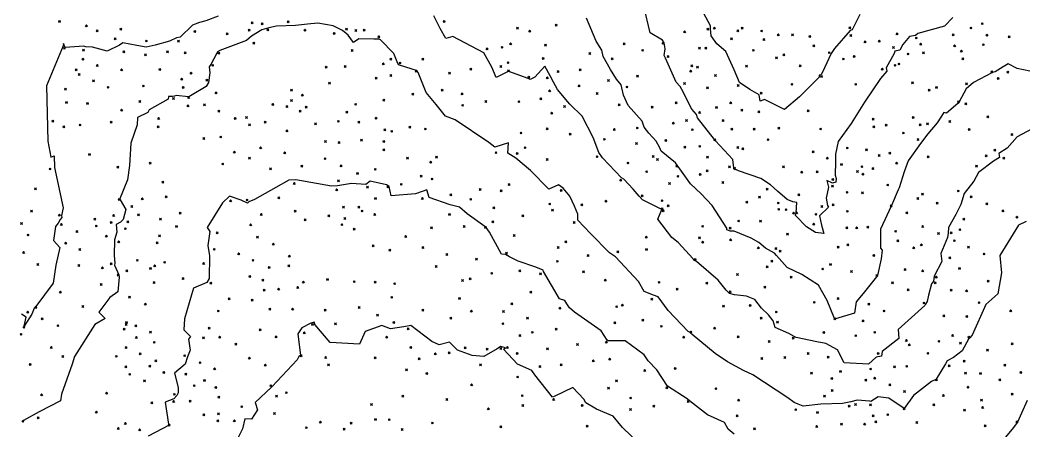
# Model space of a CAD drawing. Header units: inches. Extents: x 1411897 to 1412713, y 4930955 to 4931789.
# Drawn here: x 1412000 to 1412107.6, y 4931217.4 to 4931261.5 of the extents above; entities that cross this region are included whole.
import ezdxf

# ---------------------------------------------------------------- set-up
doc = ezdxf.new("R2010")
doc.units = ezdxf.units.IN
doc.header["$MEASUREMENT"] = 0
doc.header["$PDMODE"] = 35
doc.header["$PDSIZE"] = 0.1

msp = doc.modelspace()

# ---------------------------------------------------------------- linework, layer by layer
at = {"color": 2, "true_color": 0xf1eb1f}
for p, q in [((1412067.51, 4931260.15), (1412066.82, 4931263.01)), ((1412021.2, 4931261.94), (1412019.89, 4931261.44)), ((1412045, 4931260.61), (1412044.31, 4931261.96)), ((1412061.73, 4931259.26), (1412060.67, 4931261.72)), ((1412073.96, 4931260.9), (1412073.22, 4931262.28)), ((1412089.99, 4931262.1), (1412089.16, 4931260.46)), ((1412099.94, 4931261.79), (1412099.05, 4931260.87)), ((1412018.46, 4931260.97), (1412017.11, 4931259.67)), ((1412019.2, 4931261.24), (1412018.46, 4931260.97)), ((1412019.89, 4931261.44), (1412019.2, 4931261.24)), ((1412025.88, 4931260.46), (1412024.76, 4931259.78)), ((1412026.39, 4931260.61), (1412025.88, 4931260.46)), ((1412026.63, 4931260.68), (1412026.39, 4931260.61)), ((1412027.44, 4931260.84), (1412026.63, 4931260.68)), ((1412029.49, 4931260.94), (1412027.44, 4931260.84)), ((1412030.78, 4931261.07), (1412029.49, 4931260.94)), ((1412031.89, 4931261.17), (1412030.78, 4931261.07)), ((1412033.52, 4931260.89), (1412031.89, 4931261.17)), ((1412034.54, 4931260.4), (1412033.52, 4931260.89)), ((1412045.61, 4931259.54), (1412045, 4931260.61)), ((1412073.98, 4931260.58), (1412073.96, 4931260.9)), ((1412074.03, 4931259.81), (1412073.98, 4931260.58)), ((1412089.16, 4931260.46), (1412088.95, 4931260.4)), ((1412099.05, 4931260.87), (1412096.2, 4931260.07)), ((1412016.73, 4931259.59), (1412015.98, 4931259.26)), ((1412017.11, 4931259.67), (1412016.73, 4931259.59)), ((1412024.76, 4931259.78), (1412024.23, 4931259.32)), ((1412035.12, 4931259.9), (1412034.54, 4931260.4)), ((1412035.72, 4931259.1), (1412035.12, 4931259.9)), ((1412036.29, 4931259.48), (1412035.72, 4931259.1)), ((1412037.88, 4931259.45), (1412036.29, 4931259.48)), ((1412038.45, 4931259.47), (1412037.88, 4931259.45)), ((1412038.59, 4931259.4), (1412038.45, 4931259.47)), ((1412040.04, 4931257.92), (1412038.59, 4931259.4)), ((1412046.34, 4931259.74), (1412045.61, 4931259.54)), ((1412049.69, 4931258.01), (1412046.34, 4931259.74)), ((1412068.83, 4931259.36), (1412067.51, 4931260.15)), ((1412074.65, 4931258.95), (1412074.03, 4931259.81)), ((1412088.95, 4931260.4), (1412087.27, 4931258.46)), ((1412095.31, 4931259.75), (1412094.6, 4931258.88)), ((1412095.96, 4931259.87), (1412095.31, 4931259.75)), ((1412096.2, 4931260.07), (1412095.96, 4931259.87)), ((1412004.58, 4931258.73), (1412002.78, 4931254.46)), ((1412004.62, 4931258.99), (1412004.58, 4931258.73)), ((1412004.8, 4931258.56), (1412004.62, 4931258.99)), ((1412006.81, 4931258.7), (1412004.8, 4931258.56)), ((1412007.02, 4931258.64), (1412006.81, 4931258.7)), ((1412007.71, 4931258.61), (1412007.02, 4931258.64)), ((1412009.28, 4931258.18), (1412007.71, 4931258.61)), ((1412010.61, 4931258.83), (1412009.28, 4931258.18)), ((1412010.96, 4931259.06), (1412010.61, 4931258.83)), ((1412012.48, 4931258.79), (1412010.96, 4931259.06)), ((1412013.46, 4931258.6), (1412012.48, 4931258.79)), ((1412014.43, 4931258.8), (1412013.46, 4931258.6)), ((1412015.98, 4931259.26), (1412014.43, 4931258.8)), ((1412024.23, 4931259.32), (1412021.39, 4931258.25)), ((1412062.32, 4931258.28), (1412061.73, 4931259.26)), ((1412069.01, 4931259.08), (1412068.83, 4931259.36)), ((1412069.11, 4931258.41), (1412069.01, 4931259.08)), ((1412069.01, 4931257.71), (1412069.11, 4931258.41)), ((1412075.62, 4931258.12), (1412074.65, 4931258.95)), ((1412087.27, 4931258.46), (1412086.9, 4931257.93)), ((1412094.6, 4931258.88), (1412094.26, 4931258.27)), ((1412021.05, 4931257.97), (1412020.41, 4931256.74)), ((1412021.12, 4931258.1), (1412021.05, 4931257.97)), ((1412021.39, 4931258.25), (1412021.12, 4931258.1)), ((1412040.38, 4931257.04), (1412040.04, 4931257.92)), ((1412050.54, 4931256.45), (1412049.69, 4931258.01)), ((1412062.46, 4931257.59), (1412062.32, 4931258.28)), ((1412063.24, 4931256.21), (1412062.46, 4931257.59)), ((1412069.14, 4931257.43), (1412069.01, 4931257.71)), ((1412070.31, 4931254.85), (1412069.14, 4931257.43)), ((1412076.51, 4931256.17), (1412075.62, 4931258.12)), ((1412086.9, 4931257.93), (1412086.18, 4931256.4)), ((1412093.65, 4931257.94), (1412092.81, 4931256.38)), ((1412093.73, 4931258.17), (1412093.65, 4931257.94)), ((1412094.26, 4931258.27), (1412093.73, 4931258.17)), ((1412020.41, 4931256.74), (1412020.22, 4931256.51)), ((1412020.22, 4931256.51), (1412020.29, 4931255.86)), ((1412040.54, 4931256.7), (1412040.38, 4931257.04)), ((1412042, 4931256.25), (1412040.54, 4931256.7)), ((1412042.47, 4931256.11), (1412042, 4931256.25)), ((1412050.99, 4931255.35), (1412050.54, 4931256.45)), ((1412056.21, 4931256.55), (1412055.15, 4931255.37)), ((1412056.79, 4931255.51), (1412056.21, 4931256.55)), ((1412063.91, 4931255.16), (1412063.24, 4931256.21)), ((1412077.08, 4931254.82), (1412076.51, 4931256.17)), ((1412086.18, 4931256.4), (1412085.83, 4931255.62)), ((1412092.81, 4931256.38), (1412092.87, 4931256.04)), ((1412105.35, 4931256.51), (1412104.5, 4931255.96)), ((1412105.89, 4931256.8), (1412105.35, 4931256.51)), ((1412106.84, 4931256.3), (1412105.89, 4931256.8)), ((1412108.22, 4931256.02), (1412106.84, 4931256.3)), ((1412020.29, 4931255.86), (1412020.17, 4931254.8)), ((1412042.53, 4931256.02), (1412042.47, 4931256.11)), ((1412042.64, 4931255.87), (1412042.53, 4931256.02)), ((1412043.5, 4931253.75), (1412042.64, 4931255.87)), ((1412052.23, 4931255.95), (1412050.99, 4931255.35)), ((1412052.36, 4931256), (1412052.23, 4931255.95)), ((1412054.43, 4931255.25), (1412052.36, 4931256)), ((1412054.64, 4931255.13), (1412054.43, 4931255.25)), ((1412055.15, 4931255.37), (1412054.64, 4931255.13)), ((1412057.14, 4931254.86), (1412056.79, 4931255.51)), ((1412064.39, 4931254.55), (1412063.91, 4931255.16)), ((1412085.62, 4931255.4), (1412083.52, 4931253.29)), ((1412085.83, 4931255.62), (1412085.62, 4931255.59)), ((1412085.62, 4931255.59), (1412085.62, 4931255.4)), ((1412092.21, 4931255.25), (1412090.5, 4931252.7)), ((1412092.87, 4931256.04), (1412092.21, 4931255.25)), ((1412104.22, 4931255.89), (1412102.17, 4931254.81)), ((1412104.5, 4931255.96), (1412104.22, 4931255.89)), ((1412002.78, 4931254.46), (1412002.92, 4931248.53)), ((1412019.92, 4931254.39), (1412018.23, 4931253.39)), ((1412020.17, 4931254.8), (1412019.92, 4931254.39)), ((1412057.56, 4931254.05), (1412057.14, 4931254.86)), ((1412058.68, 4931252.75), (1412057.56, 4931254.05)), ((1412064.64, 4931253.46), (1412064.39, 4931254.55)), ((1412070.73, 4931254.38), (1412070.31, 4931254.85)), ((1412070.9, 4931254.06), (1412070.73, 4931254.38)), ((1412071.96, 4931251.95), (1412070.9, 4931254.06)), ((1412078.2, 4931254.07), (1412077.08, 4931254.82)), ((1412079.21, 4931253.5), (1412078.2, 4931254.07)), ((1412101.39, 4931254.13), (1412100.62, 4931252.74)), ((1412102.17, 4931254.81), (1412101.39, 4931254.13)), ((1412015.85, 4931253.04), (1412013.79, 4931251.87)), ((1412015.88, 4931253.31), (1412015.85, 4931253.04)), ((1412016.31, 4931253.31), (1412015.88, 4931253.31)), ((1412016.51, 4931253.33), (1412016.31, 4931253.31)), ((1412016.7, 4931253.43), (1412016.51, 4931253.33)), ((1412018, 4931253.26), (1412016.7, 4931253.43)), ((1412018.23, 4931253.39), (1412018, 4931253.26)), ((1412044.55, 4931252.46), (1412043.5, 4931253.75)), ((1412065.16, 4931252.36), (1412064.64, 4931253.46)), ((1412079.3, 4931252.8), (1412079.21, 4931253.5)), ((1412079.76, 4931252.98), (1412079.3, 4931252.8)), ((1412081.91, 4931251.93), (1412079.76, 4931252.98)), ((1412083.52, 4931253.29), (1412081.91, 4931251.93)), ((1412013.79, 4931251.87), (1412013.65, 4931251.6)), ((1412045.58, 4931251.21), (1412044.55, 4931252.46)), ((1412058.91, 4931252.47), (1412058.68, 4931252.75)), ((1412060.22, 4931251.21), (1412058.91, 4931252.47)), ((1412066.66, 4931250.67), (1412065.16, 4931252.36)), ((1412072.48, 4931251.39), (1412071.96, 4931251.95)), ((1412090.5, 4931252.7), (1412089.04, 4931250.43)), ((1412100.48, 4931252.56), (1412099.29, 4931251.53)), ((1412100.62, 4931252.74), (1412100.48, 4931252.56)), ((1412012.56, 4931251.06), (1412012.53, 4931250.28)), ((1412013.65, 4931251.6), (1412012.56, 4931251.06)), ((1412046.62, 4931250.81), (1412045.58, 4931251.21)), ((1412050.22, 4931248.36), (1412046.62, 4931250.81)), ((1412061.38, 4931248.91), (1412060.22, 4931251.21)), ((1412072.57, 4931251.01), (1412072.48, 4931251.39)), ((1412074.4, 4931248.7), (1412072.57, 4931251.01)), ((1412098.99, 4931251.61), (1412098.29, 4931250.49)), ((1412099.29, 4931251.53), (1412098.99, 4931251.61)), ((1412012.53, 4931250.28), (1412011.84, 4931248.31)), ((1412066.88, 4931250.03), (1412066.66, 4931250.67)), ((1412067.37, 4931249.39), (1412066.88, 4931250.03)), ((1412089.04, 4931250.43), (1412087.65, 4931248.49)), ((1412098.29, 4931250.49), (1412097.26, 4931249.31)), ((1412108.4, 4931249.8), (1412106.84, 4931248.99)), ((1412062, 4931247.31), (1412061.38, 4931248.91)), ((1412068.16, 4931248.5), (1412067.37, 4931249.39)), ((1412074.43, 4931248.67), (1412074.4, 4931248.7)), ((1412074.43, 4931248.64), (1412074.43, 4931248.67)), ((1412074.52, 4931248.54), (1412074.43, 4931248.64)), ((1412097.26, 4931249.31), (1412096.49, 4931248.25)), ((1412106.84, 4931248.99), (1412105.79, 4931247.76)), ((1412002.92, 4931248.53), (1412003.24, 4931246.79)), ((1412011.84, 4931248.31), (1412011.68, 4931245.89)), ((1412050.86, 4931247.89), (1412050.22, 4931248.36)), ((1412052.32, 4931248.33), (1412050.86, 4931247.89)), ((1412052.26, 4931247.24), (1412052.32, 4931248.33)), ((1412068.54, 4931247.79), (1412068.16, 4931248.5)), ((1412068.68, 4931247.43), (1412068.54, 4931247.79)), ((1412076.36, 4931246.56), (1412074.52, 4931248.54)), ((1412087.65, 4931248.49), (1412087.37, 4931247.14)), ((1412096.49, 4931248.25), (1412095.16, 4931246.41)), ((1412105.79, 4931247.76), (1412104.88, 4931247.18)), ((1412003.24, 4931246.79), (1412003.63, 4931246.93)), ((1412003.63, 4931246.93), (1412003.64, 4931245.7)), ((1412053.12, 4931246.69), (1412052.26, 4931247.24)), ((1412054.67, 4931245.38), (1412053.12, 4931246.69)), ((1412062.41, 4931246.74), (1412062, 4931247.31)), ((1412064.45, 4931244.57), (1412062.41, 4931246.74)), ((1412070.22, 4931246.18), (1412068.68, 4931247.43)), ((1412076.48, 4931245.65), (1412076.36, 4931246.56)), ((1412087.37, 4931247.14), (1412087.37, 4931246.32)), ((1412104.94, 4931246.76), (1412104.3, 4931246.37)), ((1412104.88, 4931247.18), (1412104.94, 4931246.76)), ((1412003.64, 4931245.7), (1412004.57, 4931241.37)), ((1412011.68, 4931245.89), (1412011.49, 4931244.38)), ((1412056.65, 4931243.37), (1412054.67, 4931245.38)), ((1412070.4, 4931245.96), (1412070.22, 4931246.18)), ((1412070.52, 4931245.8), (1412070.4, 4931245.96)), ((1412071.22, 4931244.81), (1412070.52, 4931245.8)), ((1412076.48, 4931245.55), (1412076.48, 4931245.65)), ((1412076.62, 4931245.43), (1412076.48, 4931245.55)), ((1412076.7, 4931245.46), (1412076.62, 4931245.43)), ((1412076.99, 4931245.35), (1412076.7, 4931245.46)), ((1412087.37, 4931246.32), (1412087.34, 4931244.86)), ((1412095.16, 4931246.41), (1412094.73, 4931245.21)), ((1412104.3, 4931246.37), (1412102.69, 4931245.15)), ((1412011.49, 4931244.38), (1412010.63, 4931242.27)), ((1412028.77, 4931244.34), (1412027.39, 4931243.55)), ((1412029.53, 4931244.37), (1412028.77, 4931244.34)), ((1412033.35, 4931243.68), (1412029.53, 4931244.37)), ((1412064.69, 4931244.44), (1412064.45, 4931244.57)), ((1412065.67, 4931243.37), (1412064.69, 4931244.44)), ((1412071.82, 4931243.93), (1412071.22, 4931244.81)), ((1412079.37, 4931244.52), (1412076.99, 4931245.35)), ((1412080.41, 4931243.84), (1412079.37, 4931244.52)), ((1412087.34, 4931244.86), (1412087.43, 4931244.53)), ((1412087.43, 4931244.53), (1412087.4, 4931244.13)), ((1412094.73, 4931245.21), (1412094.19, 4931243.5)), ((1412102.69, 4931245.15), (1412102.21, 4931244.23)), ((1412027.39, 4931243.55), (1412025.09, 4931242.26)), ((1412033.99, 4931243.73), (1412033.35, 4931243.68)), ((1412035.48, 4931243.96), (1412033.99, 4931243.73)), ((1412037.01, 4931243.86), (1412035.48, 4931243.96)), ((1412037.49, 4931244.23), (1412037.01, 4931243.86)), ((1412039.23, 4931243.85), (1412037.49, 4931244.23)), ((1412039.53, 4931243.64), (1412039.23, 4931243.85)), ((1412039.74, 4931242.66), (1412039.53, 4931243.64)), ((1412043.56, 4931243.31), (1412043.05, 4931243.12)), ((1412043.81, 4931242.46), (1412043.56, 4931243.31)), ((1412057.69, 4931243.84), (1412056.65, 4931243.37)), ((1412058.19, 4931243.47), (1412057.69, 4931243.84)), ((1412058.89, 4931242.6), (1412058.19, 4931243.47)), ((1412066.34, 4931242.62), (1412065.67, 4931243.37)), ((1412072.96, 4931242.85), (1412071.82, 4931243.93)), ((1412081.17, 4931243.17), (1412080.41, 4931243.84)), ((1412086.61, 4931243.6), (1412086.36, 4931242.39)), ((1412087.06, 4931244.01), (1412086.44, 4931244.28)), ((1412086.44, 4931244.28), (1412086.61, 4931243.6)), ((1412087.4, 4931244.13), (1412087.06, 4931244.01)), ((1412094.1, 4931243.3), (1412093.38, 4931241.6)), ((1412094.19, 4931243.5), (1412094.1, 4931243.3)), ((1412102.21, 4931244.23), (1412101.17, 4931242.89)), ((1412010.63, 4931242.27), (1412010.69, 4931242.21)), ((1412010.69, 4931242.21), (1412011.3, 4931241.18)), ((1412022.42, 4931242.63), (1412021.66, 4931241.91)), ((1412023.66, 4931242.18), (1412022.42, 4931242.63)), ((1412024.34, 4931241.88), (1412023.66, 4931242.18)), ((1412025.09, 4931242.26), (1412024.49, 4931242.01)), ((1412042.36, 4931242.86), (1412039.74, 4931242.66)), ((1412043.05, 4931243.12), (1412042.36, 4931242.86)), ((1412046.06, 4931241.69), (1412043.81, 4931242.46)), ((1412059.39, 4931241.55), (1412058.89, 4931242.6)), ((1412066.69, 4931242.21), (1412066.34, 4931242.62)), ((1412068.76, 4931241.18), (1412066.69, 4931242.21)), ((1412074.16, 4931241.62), (1412072.96, 4931242.85)), ((1412082.18, 4931242.27), (1412081.17, 4931243.17)), ((1412082.79, 4931242.01), (1412082.18, 4931242.27)), ((1412086.36, 4931242.39), (1412086.51, 4931241.6)), ((1412101.17, 4931242.89), (1412100.82, 4931241.73)), ((1412004.57, 4931241.37), (1412004.39, 4931240.54)), ((1412011.3, 4931241.18), (1412011, 4931240.1)), ((1412021.66, 4931241.91), (1412020, 4931239.27)), ((1412024.49, 4931242.01), (1412024.34, 4931241.88)), ((1412047.06, 4931241.42), (1412046.06, 4931241.69)), ((1412047.89, 4931240.71), (1412047.06, 4931241.42)), ((1412059.74, 4931240.67), (1412059.39, 4931241.55)), ((1412068.32, 4931240.14), (1412068.76, 4931241.18)), ((1412075.73, 4931239.2), (1412074.16, 4931241.62)), ((1412083.22, 4931241.95), (1412082.79, 4931242.01)), ((1412083.17, 4931240.82), (1412083.22, 4931241.95)), ((1412086.64, 4931241.42), (1412085.65, 4931240.51)), ((1412086.51, 4931241.6), (1412086.64, 4931241.42)), ((1412093.36, 4931241.56), (1412092.2, 4931239.09)), ((1412093.37, 4931241.58), (1412093.36, 4931241.56)), ((1412093.38, 4931241.6), (1412093.37, 4931241.58)), ((1412100.82, 4931241.73), (1412100.29, 4931240.65)), ((1412004.27, 4931240.1), (1412004.04, 4931239.73)), ((1412004.42, 4931240.34), (1412004.27, 4931240.1)), ((1412004.39, 4931240.54), (1412004.42, 4931240.34)), ((1412011, 4931240.1), (1412010.72, 4931239.84)), ((1412049.8, 4931239.38), (1412047.89, 4931240.71)), ((1412059.76, 4931240.06), (1412059.74, 4931240.67)), ((1412061.11, 4931238.62), (1412059.76, 4931240.06)), ((1412069.83, 4931238.19), (1412068.32, 4931240.14)), ((1412083.09, 4931240.55), (1412083.17, 4931240.82)), ((1412084.25, 4931239.31), (1412083.09, 4931240.55)), ((1412085.65, 4931240.51), (1412085.86, 4931239.52)), ((1412100.29, 4931240.65), (1412099.5, 4931239.25)), ((1412003.76, 4931239.37), (1412003.56, 4931237.86)), ((1412004.04, 4931239.73), (1412003.76, 4931239.37)), ((1412010.72, 4931239.84), (1412010.26, 4931239.57)), ((1412010.26, 4931239.57), (1412010.34, 4931238.77)), ((1412020, 4931239.27), (1412020.3, 4931238.81)), ((1412049.88, 4931239.34), (1412049.8, 4931239.38)), ((1412049.88, 4931239.3), (1412049.88, 4931239.34)), ((1412049.93, 4931239.26), (1412049.88, 4931239.3)), ((1412050.28, 4931238.75), (1412049.93, 4931239.26)), ((1412075.73, 4931239), (1412075.73, 4931239.2)), ((1412076.09, 4931238.85), (1412075.73, 4931239)), ((1412085.22, 4931238.73), (1412084.25, 4931239.31)), ((1412085.86, 4931239.52), (1412086.12, 4931238.6)), ((1412092.2, 4931239.09), (1412092.19, 4931237.05)), ((1412099.5, 4931239.25), (1412099.46, 4931238.66)), ((1412107.01, 4931239.51), (1412104.99, 4931236.26)), ((1412107.82, 4931239.91), (1412107.01, 4931239.51)), ((1412003.56, 4931237.86), (1412004.23, 4931237.1)), ((1412010.1, 4931237.92), (1412010.03, 4931236.25)), ((1412010.34, 4931238.77), (1412010.1, 4931237.92)), ((1412020.3, 4931238.81), (1412020.09, 4931237.34)), ((1412051.56, 4931236.4), (1412050.28, 4931238.75)), ((1412063.13, 4931236.54), (1412061.11, 4931238.62)), ((1412070.51, 4931237.66), (1412069.83, 4931238.19)), ((1412076.53, 4931238.86), (1412076.09, 4931238.85)), ((1412078.35, 4931238.1), (1412076.53, 4931238.86)), ((1412079.15, 4931237.64), (1412078.35, 4931238.1)), ((1412086.12, 4931238.6), (1412085.22, 4931238.73)), ((1412099.4, 4931238.17), (1412099.02, 4931237.32)), ((1412099.46, 4931238.66), (1412099.4, 4931238.17)), ((1412004.23, 4931237.1), (1412003.81, 4931235.23)), ((1412020.09, 4931237.34), (1412020.25, 4931236.21)), ((1412072.1, 4931235.89), (1412070.51, 4931237.66)), ((1412079.86, 4931237.05), (1412079.15, 4931237.64)), ((1412080.82, 4931236.49), (1412079.86, 4931237.05)), ((1412092.19, 4931237.05), (1412092.39, 4931236.83)), ((1412092.39, 4931236.83), (1412092.28, 4931235.91)), ((1412099.02, 4931237.32), (1412098.68, 4931236.45)), ((1412010.03, 4931236.25), (1412010.11, 4931235.43)), ((1412020.25, 4931236.21), (1412020.23, 4931233.79)), ((1412051.99, 4931236.35), (1412051.56, 4931236.4)), ((1412052.42, 4931236.1), (1412051.99, 4931236.35)), ((1412053.37, 4931235.66), (1412052.42, 4931236.1)), ((1412063.8, 4931236.11), (1412063.13, 4931236.54)), ((1412066.25, 4931233.47), (1412063.8, 4931236.11)), ((1412072.19, 4931235.75), (1412072.1, 4931235.89)), ((1412072.27, 4931235.72), (1412072.19, 4931235.75)), ((1412072.46, 4931235.59), (1412072.27, 4931235.72)), ((1412081.05, 4931236.24), (1412080.82, 4931236.49)), ((1412082.2, 4931234.95), (1412081.05, 4931236.24)), ((1412092.28, 4931235.91), (1412091.87, 4931234.12)), ((1412098.68, 4931236.45), (1412098.76, 4931235.59)), ((1412104.99, 4931236.26), (1412105.16, 4931234.38)), ((1412003.81, 4931235.23), (1412003.5, 4931233.28)), ((1412010.11, 4931235.43), (1412010.1, 4931235.21)), ((1412010.1, 4931235.21), (1412010.55, 4931234.19)), ((1412055.25, 4931235.01), (1412053.37, 4931235.66)), ((1412056.02, 4931234.68), (1412055.25, 4931235.01)), ((1412056.07, 4931234.52), (1412056.02, 4931234.68)), ((1412074.78, 4931233.62), (1412072.46, 4931235.59)), ((1412083.78, 4931234.23), (1412082.2, 4931234.95)), ((1412098.76, 4931235.59), (1412097.94, 4931234.04)), ((1412010.6, 4931233.92), (1412010.44, 4931232.35)), ((1412010.55, 4931234.19), (1412010.6, 4931233.92)), ((1412020.23, 4931233.79), (1412019.98, 4931233.37)), ((1412057.78, 4931231.61), (1412056.07, 4931234.52)), ((1412075.65, 4931232.52), (1412074.78, 4931233.62)), ((1412085.56, 4931233.06), (1412083.78, 4931234.23)), ((1412091.77, 4931233.96), (1412090.34, 4931232.19)), ((1412091.86, 4931234.09), (1412091.77, 4931233.96)), ((1412091.87, 4931234.12), (1412091.86, 4931234.09)), ((1412097.94, 4931234.04), (1412097.87, 4931233.49)), ((1412105.16, 4931234.38), (1412104.78, 4931232.13)), ((1412003.5, 4931233.28), (1412001.64, 4931230.77)), ((1412018.56, 4931232.75), (1412018.35, 4931232.03)), ((1412019.98, 4931233.37), (1412018.56, 4931232.75)), ((1412066.88, 4931232.39), (1412066.25, 4931233.47)), ((1412076.01, 4931232.18), (1412075.65, 4931232.52)), ((1412086.47, 4931231.44), (1412085.56, 4931233.06)), ((1412097.68, 4931233.21), (1412097.33, 4931232)), ((1412097.87, 4931233.49), (1412097.68, 4931233.21)), ((1412009.59, 4931231.73), (1412008.39, 4931230.17)), ((1412010.44, 4931232.35), (1412009.59, 4931231.73)), ((1412018.35, 4931232.03), (1412017.6, 4931229.45)), ((1412058.37, 4931231.42), (1412057.78, 4931231.61)), ((1412058.56, 4931231.05), (1412058.37, 4931231.42)), ((1412067.87, 4931231.99), (1412066.88, 4931232.39)), ((1412068.36, 4931231.83), (1412067.87, 4931231.99)), ((1412069.44, 4931230.36), (1412068.36, 4931231.83)), ((1412076.56, 4931232.04), (1412076.01, 4931232.18)), ((1412077.82, 4931231.9), (1412076.56, 4931232.04)), ((1412078.71, 4931231.52), (1412077.82, 4931231.9)), ((1412079.43, 4931230.6), (1412078.71, 4931231.52)), ((1412087.27, 4931229.5), (1412086.47, 4931231.44)), ((1412090.34, 4931232.19), (1412089.58, 4931231.29)), ((1412097.33, 4931232), (1412097.21, 4931231.32)), ((1412104.78, 4931232.13), (1412103.48, 4931231)), ((1412001.48, 4931230.59), (1412001.23, 4931229.96)), ((1412001.64, 4931230.77), (1412001.48, 4931230.59)), ((1412058.85, 4931230.63), (1412058.56, 4931231.05)), ((1412059.41, 4931230.19), (1412058.85, 4931230.63)), ((1412071.59, 4931228.1), (1412069.44, 4931230.36)), ((1412080.21, 4931229.87), (1412079.43, 4931230.6)), ((1412089.58, 4931231.29), (1412089.42, 4931230.05)), ((1412096.58, 4931230.56), (1412094.09, 4931228.3)), ((1412096.96, 4931230.89), (1412096.58, 4931230.56)), ((1412097.03, 4931231.04), (1412096.96, 4931230.89)), ((1412097.21, 4931231.32), (1412097.03, 4931231.04)), ((1412103.48, 4931231), (1412102.02, 4931227.7)), ((1412000.61, 4931229.63), (1412000.13, 4931229.94)), ((1412001.23, 4931229.96), (1412000.41, 4931228.68)), ((1412000.41, 4931228.68), (1412000.61, 4931229.63)), ((1412009.07, 4931229.48), (1412007.99, 4931228.84)), ((1412008.39, 4931230.17), (1412009.07, 4931229.48)), ((1412017.6, 4931229.45), (1412017.52, 4931228.27)), ((1412062.24, 4931228.18), (1412059.41, 4931230.19)), ((1412080.68, 4931229.23), (1412080.21, 4931229.87)), ((1412087.29, 4931229.47), (1412087.27, 4931229.5)), ((1412087.33, 4931229.45), (1412087.29, 4931229.47)), ((1412087.38, 4931229.47), (1412087.33, 4931229.45)), ((1412089.42, 4931230.05), (1412087.38, 4931229.47)), ((1412007.99, 4931228.84), (1412005.8, 4931225.42)), ((1412017.52, 4931228.27), (1412018.24, 4931227.56)), ((1412030.17, 4931228.48), (1412029.73, 4931227.85)), ((1412031.13, 4931229), (1412030.17, 4931228.48)), ((1412031.52, 4931229.1), (1412031.13, 4931229)), ((1412031.55, 4931228.86), (1412031.52, 4931229.1)), ((1412033.2, 4931226.93), (1412031.55, 4931228.86)), ((1412038.73, 4931228.75), (1412036.94, 4931228.1)), ((1412039.68, 4931228.37), (1412038.73, 4931228.75)), ((1412041.1, 4931228.6), (1412039.68, 4931228.37)), ((1412041.84, 4931228.73), (1412041.1, 4931228.6)), ((1412044.09, 4931227.02), (1412041.84, 4931228.73)), ((1412062.91, 4931227.18), (1412062.24, 4931228.18)), ((1412080.91, 4931228.54), (1412080.68, 4931229.23)), ((1412082.36, 4931227.87), (1412080.91, 4931228.54)), ((1412094.09, 4931228.3), (1412094.17, 4931227.34)), ((1412018.24, 4931227.56), (1412018.02, 4931227.27)), ((1412018.02, 4931227.27), (1412018.2, 4931226.08)), ((1412029.73, 4931227.85), (1412030.03, 4931225.53)), ((1412036.94, 4931228.1), (1412036.34, 4931226.73)), ((1412063.01, 4931227.08), (1412062.91, 4931227.18)), ((1412064.83, 4931227.09), (1412063.01, 4931227.08)), ((1412066.86, 4931225.58), (1412064.83, 4931227.09)), ((1412071.81, 4931227.99), (1412071.59, 4931228.1)), ((1412071.82, 4931227.91), (1412071.81, 4931227.99)), ((1412072, 4931227.77), (1412071.82, 4931227.91)), ((1412074.48, 4931225.75), (1412072, 4931227.77)), ((1412082.94, 4931227.56), (1412082.36, 4931227.87)), ((1412083.16, 4931227.44), (1412082.94, 4931227.56)), ((1412085.38, 4931226.99), (1412083.16, 4931227.44)), ((1412094.17, 4931227.34), (1412092.39, 4931225.95)), ((1412101.63, 4931227.27), (1412100.94, 4931226.04)), ((1412101.77, 4931227.41), (1412101.63, 4931227.27)), ((1412102.02, 4931227.7), (1412101.77, 4931227.41)), ((1412018.2, 4931226.08), (1412017.91, 4931225.37)), ((1412036.34, 4931226.73), (1412033.2, 4931226.93)), ((1412044.89, 4931226.67), (1412044.09, 4931227.02)), ((1412046.01, 4931226.96), (1412044.89, 4931226.67)), ((1412046.85, 4931226.1), (1412046.01, 4931226.96)), ((1412048.44, 4931225.51), (1412046.85, 4931226.1)), ((1412051.12, 4931226.25), (1412049.69, 4931225.4)), ((1412051.51, 4931226.48), (1412051.12, 4931226.25)), ((1412051.99, 4931226.35), (1412051.51, 4931226.48)), ((1412051.78, 4931226.19), (1412051.99, 4931226.35)), ((1412053.28, 4931224.6), (1412051.78, 4931226.19)), ((1412086.33, 4931226.81), (1412085.38, 4931226.99)), ((1412087.6, 4931226.13), (1412086.33, 4931226.81)), ((1412088.29, 4931224.73), (1412087.6, 4931226.13)), ((1412100.94, 4931226.04), (1412100.01, 4931225.32)), ((1412005.8, 4931225.42), (1412005.53, 4931224.59)), ((1412017.91, 4931225.37), (1412017.66, 4931224.59)), ((1412029.66, 4931225.05), (1412027, 4931222.2)), ((1412029.84, 4931225.41), (1412029.66, 4931225.05)), ((1412030.03, 4931225.53), (1412029.84, 4931225.41)), ((1412049.69, 4931225.4), (1412048.44, 4931225.51)), ((1412067.31, 4931224.94), (1412066.86, 4931225.58)), ((1412068.23, 4931224), (1412067.31, 4931224.94)), ((1412075.79, 4931224.86), (1412074.48, 4931225.75)), ((1412091.75, 4931225.36), (1412090.9, 4931224.61)), ((1412092.32, 4931225.44), (1412091.75, 4931225.36)), ((1412092.39, 4931225.95), (1412092.32, 4931225.44)), ((1412099.34, 4931224.95), (1412099.17, 4931224.64)), ((1412100.01, 4931225.32), (1412099.34, 4931224.95)), ((1412005.53, 4931224.59), (1412004.41, 4931221.37)), ((1412017.66, 4931224.59), (1412016.51, 4931223.63)), ((1412054.81, 4931223.93), (1412053.28, 4931224.6)), ((1412055.15, 4931223.45), (1412054.81, 4931223.93)), ((1412069.37, 4931222.23), (1412068.23, 4931224)), ((1412077.51, 4931223.91), (1412075.79, 4931224.86)), ((1412078.51, 4931223.46), (1412077.51, 4931223.91)), ((1412090.9, 4931224.61), (1412088.29, 4931224.73)), ((1412099.17, 4931224.64), (1412098.17, 4931222.97)), ((1412016.51, 4931223.63), (1412016.91, 4931222.09)), ((1412057.05, 4931221.07), (1412055.15, 4931223.45)), ((1412082.28, 4931220.97), (1412078.51, 4931223.46)), ((1412098.13, 4931222.94), (1412097.66, 4931222.72)), ((1412098.17, 4931222.97), (1412098.13, 4931222.94)), ((1412016.91, 4931222.09), (1412016.89, 4931221.53)), ((1412026.91, 4931222.14), (1412025.16, 4931220.47)), ((1412027, 4931222.2), (1412026.91, 4931222.14)), ((1412059.23, 4931222.1), (1412057.23, 4931221.13)), ((1412060.38, 4931220.83), (1412059.23, 4931222.1)), ((1412071.48, 4931220.86), (1412069.37, 4931222.23)), ((1412097.66, 4931222.72), (1412095.73, 4931221.23)), ((1412004.3, 4931220.67), (1412001.99, 4931219.48)), ((1412004.41, 4931221.37), (1412004.3, 4931220.67)), ((1412016.45, 4931220.89), (1412015.5, 4931220.53)), ((1412016.78, 4931221.24), (1412016.45, 4931220.89)), ((1412016.89, 4931221.53), (1412016.78, 4931221.24)), ((1412057.23, 4931221.13), (1412057.05, 4931221.07)), ((1412060.61, 4931220.43), (1412060.38, 4931220.83)), ((1412071.74, 4931220.66), (1412071.48, 4931220.86)), ((1412073.65, 4931219.16), (1412071.74, 4931220.66)), ((1412082.95, 4931220.49), (1412082.28, 4931220.97)), ((1412089.71, 4931220.74), (1412089.02, 4931220.56)), ((1412091.06, 4931220.62), (1412089.71, 4931220.74)), ((1412091.18, 4931220.58), (1412091.06, 4931220.62)), ((1412091.95, 4931221.09), (1412091.18, 4931220.58)), ((1412093.09, 4931220.94), (1412091.95, 4931221.09)), ((1412094.74, 4931219.82), (1412093.09, 4931220.94)), ((1412095.73, 4931221.23), (1412094.74, 4931219.82)), ((1412107.93, 4931220.68), (1412107.33, 4931219.34)), ((1412015.5, 4931220.53), (1412015.86, 4931218.15)), ((1412025.42, 4931219.68), (1412024.77, 4931218.71)), ((1412025.16, 4931220.47), (1412025.42, 4931219.68)), ((1412061.77, 4931219.76), (1412060.61, 4931220.43)), ((1412063.53, 4931219.02), (1412061.77, 4931219.76)), ((1412083.36, 4931220.29), (1412082.95, 4931220.49)), ((1412083.9, 4931220.09), (1412083.36, 4931220.29)), ((1412085.82, 4931220.31), (1412083.9, 4931220.09)), ((1412088.12, 4931220.39), (1412085.82, 4931220.31)), ((1412088.47, 4931220.43), (1412088.12, 4931220.39)), ((1412089.02, 4931220.56), (1412088.47, 4931220.43)), ((1412000.28, 4931218.54), (1412000.27, 4931218.53)), ((1412000.33, 4931218.54), (1412000.28, 4931218.54)), ((1412001.99, 4931219.48), (1412000.33, 4931218.54)), ((1412024.06, 4931218.74), (1412023.81, 4931217.66)), ((1412024.77, 4931218.71), (1412024.06, 4931218.74)), ((1412064.55, 4931217.79), (1412063.53, 4931219.02)), ((1412075.46, 4931218.32), (1412073.65, 4931219.16)), ((1412107.33, 4931219.34), (1412106.9, 4931218.38)), ((1412015.93, 4931218.04), (1412013.68, 4931216.86)), ((1412015.86, 4931218.15), (1412015.93, 4931218.04)), ((1412023.81, 4931217.66), (1412022.72, 4931215.51)), ((1412066.37, 4931216.05), (1412064.55, 4931217.79)), ((1412075.87, 4931217.62), (1412075.46, 4931218.32)), ((1412076.51, 4931217.1), (1412075.87, 4931217.62)), ((1412106.46, 4931217.81), (1412105.26, 4931216.35)), ((1412106.84, 4931218.33), (1412106.46, 4931217.81)), ((1412106.9, 4931218.38), (1412106.84, 4931218.33))]:
    msp.add_line(p, q, dxfattribs=at)
for p in [(1412004.18, 4931261.38), (1412007.07, 4931260.89), (1412008.22, 4931260.35), (1412010.76, 4931260.55), (1412024.52, 4931260.44), (1412024.85, 4931261.22), (1412025.91, 4931261.13), (1412026.52, 4931260.47), (1412028.7, 4931261.34), (1412030.5, 4931260.42), (1412034.95, 4931260.54), (1412035.95, 4931260.4), (1412036.85, 4931260.43), (1412045.43, 4931261.37), (1412053.29, 4931260.65), (1412057.42, 4931260.96), (1412073.69, 4931260.55), (1412074.39, 4931260.63), (1412076.9, 4931260.35), (1412077.36, 4931260.66), (1412079.46, 4931260.34), (1412088.91, 4931260.69), (1412101.9, 4931260.66), (1412103.11, 4931261.12), (1412010.16, 4931259.49), (1412013.5, 4931259.27), (1412018.69, 4931260.3), (1412022.15, 4931260.03), (1412033.63, 4931260.09), (1412038.41, 4931259.73), (1412054.59, 4931260.31), (1412071.2, 4931260.24), (1412076.22, 4931259.52), (1412079.71, 4931259.43), (1412081.24, 4931259.92), (1412082.76, 4931259.93), (1412084.63, 4931259.76), (1412089.02, 4931259.85), (1412093.97, 4931260.04), (1412096.04, 4931259.59), (1412099.98, 4931259.93), (1412103.61, 4931259.88), (1412105.99, 4931259.72), (1412004.71, 4931258.47), (1412006.76, 4931258.27), (1412016.95, 4931259.25), (1412025.02, 4931259.05), (1412035.57, 4931258.25), (1412050.02, 4931258.42), (1412051.63, 4931258.58), (1412052.55, 4931258.96), (1412056.29, 4931258.84), (1412064.73, 4931258.96), (1412066.7, 4931258.26), (1412068.88, 4931259.01), (1412072.8, 4931258.49), (1412073.47, 4931258.52), (1412078.57, 4931258.26), (1412085.05, 4931258.76), (1412090.54, 4931259.17), (1412092.07, 4931259.25), (1412093.6, 4931258.56), (1412096.51, 4931258.93), (1412100.15, 4931258.75), (1412103.23, 4931258.87), (1412006.7, 4931257.31), (1412011.08, 4931258.12), (1412013.41, 4931257.77), (1412015.77, 4931258.12), (1412017.65, 4931257.99), (1412021.27, 4931257.97), (1412039.71, 4931257.32), (1412043.13, 4931257.33), (1412056.03, 4931257.4), (1412061.05, 4931257.92), (1412063.43, 4931257.36), (1412069.42, 4931257.61), (1412081.05, 4931257.45), (1412081.83, 4931257.79), (1412086.71, 4931258.01), (1412088.22, 4931257.33), (1412089.37, 4931257.62), (1412095.15, 4931257.87), (1412096.82, 4931257.99), (1412100.87, 4931258.18), (1412101.02, 4931257.34), (1412005.97, 4931256.18), (1412008.24, 4931256.64), (1412010.85, 4931256.16), (1412014.95, 4931256.22), (1412020.61, 4931256.65), (1412032.78, 4931256.47), (1412034.81, 4931256.52), (1412038.9, 4931256.82), (1412040.69, 4931256.9), (1412048.28, 4931256.25), (1412051.49, 4931256.53), (1412052.27, 4931256.94), (1412052.33, 4931256.08), (1412060, 4931256.16), (1412071.98, 4931256.6), (1412072.58, 4931256.47), (1412077.83, 4931256.57), (1412083.58, 4931256.59), (1412092.39, 4931256.25), (1412093.76, 4931256.66), (1412094.18, 4931256.8), (1412006.29, 4931255.68), (1412007.83, 4931254.99), (1412017.29, 4931255.16), (1412018.29, 4931255.82), (1412019.98, 4931255.07), (1412038.14, 4931255.27), (1412039.7, 4931255.56), (1412042.43, 4931256.03), (1412045.99, 4931255.81), (1412054.49, 4931255.4), (1412056.48, 4931255.32), (1412057.63, 4931256), (1412063.05, 4931255.03), (1412066.14, 4931255.51), (1412071.85, 4931256.03), (1412074.52, 4931255.57), (1412085.87, 4931255.47), (1412104.14, 4931255.97), (1412104.81, 4931255.26), (1412105.86, 4931255.93), (1412004.84, 4931254.09), (1412009.39, 4931254.3), (1412013.18, 4931254.44), (1412017.44, 4931254.3), (1412029.06, 4931253.99), (1412033.13, 4931254.74), (1412045.21, 4931253.98), (1412056.73, 4931253.91), (1412059.88, 4931254.45), (1412065.02, 4931254.33), (1412071.18, 4931254.71), (1412073.65, 4931254.25), (1412076.94, 4931254.49), (1412082.71, 4931254.62), (1412089.54, 4931254.62), (1412095.62, 4931254.8), (1412097.42, 4931253.99), (1412098.2, 4931254.3), (1412101.41, 4931254.68), (1412016.41, 4931253.09), (1412018.03, 4931253.2), (1412020.97, 4931253.7), (1412029.06, 4931252.88), (1412030.22, 4931253.46), (1412038.96, 4931252.91), (1412042.07, 4931253.55), (1412047.34, 4931253.59), (1412055.78, 4931253.08), (1412061.83, 4931253.63), (1412079.41, 4931253.67), (1412004.93, 4931252.68), (1412007.19, 4931252.58), (1412010.85, 4931251.84), (1412012.8, 4931252.77), (1412017.96, 4931252.3), (1412019.74, 4931252.42), (1412027.05, 4931252.47), (1412028.57, 4931252.23), (1412029.99, 4931251.74), (1412030.62, 4931252.19), (1412035.93, 4931252.47), (1412047.4, 4931252.36), (1412049.88, 4931252.77), (1412053.44, 4931252.76), (1412058.32, 4931252.24), (1412064.19, 4931252.43), (1412067.73, 4931252.19), (1412070.29, 4931252.65), (1412074.61, 4931252.15), (1412076.14, 4931252.63), (1412077.33, 4931251.84), (1412084.44, 4931251.79), (1412100.57, 4931252.76), (1412101.35, 4931252.52), (1412003.47, 4931250.67), (1412014.81, 4931250.94), (1412021.26, 4931251.73), (1412023.01, 4931250.97), (1412024.23, 4931251.06), (1412034.99, 4931251.62), (1412038.12, 4931250.99), (1412056.95, 4931251.53), (1412071.4, 4931250.74), (1412072.81, 4931251.59), (1412075.32, 4931250.74), (1412079.15, 4931251.66), (1412091.42, 4931250.88), (1412095.7, 4931251.07), (1412103.7, 4931251.14), (1412004.65, 4931250.07), (1412006.39, 4931250.25), (1412009.72, 4931250.55), (1412014.76, 4931250.06), (1412024.55, 4931250.28), (1412026.23, 4931250.56), (1412028.57, 4931249.62), (1412031.62, 4931250.38), (1412034.08, 4931250.65), (1412036.27, 4931250.56), (1412039.07, 4931249.74), (1412041.74, 4931250.01), (1412043.41, 4931249.83), (1412056.46, 4931249.84), (1412063.66, 4931249.76), (1412066.13, 4931249.93), (1412069.99, 4931250.45), (1412072.03, 4931249.75), (1412076.26, 4931249.81), (1412078.66, 4931249.83), (1412081.3, 4931249.91), (1412085.78, 4931249.82), (1412091.49, 4931250.07), (1412092.81, 4931250.24), (1412096.46, 4931250.29), (1412097.24, 4931250.38), (1412099.64, 4931250.63), (1412101.7, 4931249.78), (1412019.66, 4931248.81), (1412021.47, 4931248.97), (1412036.57, 4931248.63), (1412039.8, 4931249.57), (1412053.66, 4931249.39), (1412058.94, 4931249.28), (1412062.6, 4931248.72), (1412069.19, 4931248.61), (1412074.45, 4931248.68), (1412080.14, 4931248.68), (1412094.65, 4931249.4), (1412096.22, 4931248.7), (1412106.29, 4931249.24), (1412025.75, 4931247.8), (1412032.71, 4931248.48), (1412034.15, 4931248.38), (1412038.95, 4931248.5), (1412038.95, 4931247.6), (1412054.09, 4931247.82), (1412066.04, 4931248.26), (1412071.22, 4931247.87), (1412072.82, 4931247.96), (1412076.91, 4931247.83), (1412077.45, 4931247.72), (1412088.64, 4931247.79), (1412090.7, 4931247.61), (1412104.46, 4931247.56), (1412007.4, 4931247.1), (1412022.93, 4931247.34), (1412024.56, 4931246.7), (1412028.33, 4931247.27), (1412032.65, 4931246.64), (1412041.5, 4931246.71), (1412044.61, 4931246.82), (1412050.98, 4931247.28), (1412053.26, 4931247.21), (1412056.46, 4931246.56), (1412061.81, 4931246.86), (1412067.82, 4931246.87), (1412068.3, 4931246.55), (1412073.65, 4931246.81), (1412084.98, 4931247.39), (1412086.5, 4931246.7), (1412092.06, 4931246.99), (1412093.2, 4931247.22), (1412097.32, 4931246.85), (1412103.52, 4931246.95), (1412105.43, 4931246.69), (1412003.17, 4931245.53), (1412010.44, 4931245.74), (1412013.9, 4931246.15), (1412021.68, 4931246.07), (1412026.8, 4931245.55), (1412030.17, 4931245.86), (1412034.37, 4931245.88), (1412038.04, 4931245.5), (1412043.98, 4931246.26), (1412065.13, 4931246.17), (1412070.36, 4931245.86), (1412073.61, 4931245.33), (1412076.02, 4931245.76), (1412076.55, 4931245.63), (1412081.81, 4931245.76), (1412088.02, 4931246.03), (1412090.21, 4931245.78), (1412091.39, 4931245.59), (1412093.93, 4931246.16), (1412102.5, 4931245.86), (1412034.1, 4931244.26), (1412036.14, 4931245.07), (1412042.95, 4931244.76), (1412044.12, 4931244.46), (1412064.35, 4931244.33), (1412067.13, 4931245.25), (1412070.49, 4931244.75), (1412072.86, 4931244.96), (1412083.75, 4931245.2), (1412085.41, 4931245.22), (1412087.08, 4931244.42), (1412089.74, 4931245.26), (1412090.32, 4931244.97), (1412001.62, 4931243.41), (1412015.26, 4931244.12), (1412029.36, 4931243.97), (1412033.9, 4931243.3), (1412037.21, 4931243.59), (1412039.4, 4931243.62), (1412040.83, 4931243.89), (1412049.28, 4931243.34), (1412051.53, 4931243.21), (1412052.38, 4931243.87), (1412057.96, 4931243.25), (1412069.57, 4931243.98), (1412075.29, 4931244.08), (1412080.06, 4931243.36), (1412087.05, 4931243.71), (1412092.97, 4931243.81), (1412100.54, 4931243.17), (1412010.58, 4931242.27), (1412013.06, 4931242.34), (1412015.63, 4931242.56), (1412022.53, 4931242.12), (1412024.29, 4931242.21), (1412027.71, 4931242.44), (1412038.06, 4931242.38), (1412043.09, 4931242.36), (1412046.14, 4931242.77), (1412048.27, 4931242.27), (1412062.77, 4931242.08), (1412066.64, 4931242.67), (1412068.78, 4931242.14), (1412079.22, 4931242.53), (1412083.45, 4931242.78), (1412088.61, 4931243.03), (1412090.28, 4931242.97), (1412096.2, 4931242.36), (1412096.7, 4931242.85), (1412101.92, 4931242.56), (1412001.18, 4931241), (1412011.95, 4931241.5), (1412029.44, 4931241), (1412034.64, 4931241.43), (1412036.27, 4931241.44), (1412036.62, 4931241.03), (1412050.75, 4931241.36), (1412056.74, 4931241.77), (1412057.04, 4931241.12), (1412060.19, 4931241.7), (1412068.8, 4931241.25), (1412068.9, 4931241.05), (1412069.44, 4931241.6), (1412077.87, 4931241.99), (1412081.24, 4931241.89), (1412081.29, 4931241.21), (1412082.07, 4931241.17), (1412085.9, 4931241.51), (1412087.13, 4931241.69), (1412088.65, 4931240.99), (1412093.35, 4931241.59), (1412098.27, 4931241.88), (1412103.6, 4931241.81), (1412105.33, 4931241.04), (1412004.17, 4931240.57), (1412007.98, 4931240.14), (1412009.99, 4931240.55), (1412012.65, 4931240.63), (1412015.02, 4931240.14), (1412017.12, 4931240.81), (1412025.82, 4931240.66), (1412030.53, 4931240.07), (1412033.06, 4931240.52), (1412034.77, 4931240.22), (1412037.98, 4931240.66), (1412045.99, 4931240.67), (1412053.86, 4931240.52), (1412076.99, 4931239.95), (1412079.33, 4931239.95), (1412082.89, 4931240.8), (1412083.21, 4931240.82), (1412085.28, 4931240.67), (1412095.02, 4931240.83), (1412101.13, 4931240.14), (1412106.83, 4931240.36), (1412000.11, 4931239.69), (1412004.39, 4931239.57), (1412006.06, 4931238.83), (1412008.13, 4931239.42), (1412009.73, 4931239.81), (1412011.25, 4931239.13), (1412011.51, 4931239.87), (1412016.73, 4931239.38), (1412024.68, 4931239.54), (1412034.47, 4931239.56), (1412035.77, 4931239.09), (1412044.07, 4931239.24), (1412047.56, 4931239.36), (1412049.85, 4931239.28), (1412050.65, 4931239.88), (1412059.36, 4931239.79), (1412073.13, 4931239.38), (1412076.08, 4931239.18), (1412085.04, 4931239.61), (1412088.58, 4931239.24), (1412089.65, 4931239.21), (1412090.84, 4931239.29), (1412093.82, 4931238.85), (1412096.72, 4931239.37), (1412100.72, 4931239.02), (1412000.81, 4931238.45), (1412009.21, 4931238.32), (1412014.9, 4931238.37), (1412021.08, 4931238.69), (1412025.42, 4931238.22), (1412041.3, 4931238.29), (1412052.92, 4931238.39), (1412067.09, 4931238.21), (1412072.79, 4931238.17), (1412076.13, 4931237.93), (1412082.24, 4931238.56), (1412094.05, 4931237.85), (1412098.42, 4931238.61), (1412099.77, 4931238.68), (1412100.12, 4931237.85), (1412004.85, 4931237.58), (1412006.37, 4931236.9), (1412010.53, 4931237.72), (1412014.66, 4931237.62), (1412020.78, 4931236.92), (1412027.11, 4931237.46), (1412037.82, 4931237.28), (1412039.6, 4931236.82), (1412043.15, 4931237.1), (1412057.64, 4931237.11), (1412058.47, 4931237.73), (1412067.12, 4931236.91), (1412073.14, 4931237.68), (1412079.11, 4931237.07), (1412080.99, 4931237.01), (1412081.45, 4931236.71), (1412087.66, 4931237.17), (1412088.69, 4931237.39), (1412095.76, 4931237.08), (1412096.58, 4931237.4), (1412101.64, 4931237.15), (1412000.34, 4931236.57), (1412012.53, 4931235.73), (1412023.4, 4931236.43), (1412024.93, 4931235.74), (1412028.83, 4931236.18), (1412045.7, 4931236.35), (1412048.9, 4931235.86), (1412052.11, 4931236.51), (1412057.56, 4931235.63), (1412060.85, 4931236.25), (1412064.04, 4931236.66), (1412072.34, 4931235.84), (1412080.54, 4931235.65), (1412091.48, 4931236.27), (1412099.63, 4931236.01), (1412103.3, 4931236.41), (1412001.87, 4931235.28), (1412006.25, 4931235.17), (1412008.78, 4931234.92), (1412009.73, 4931235.38), (1412011.41, 4931234.62), (1412013.94, 4931234.88), (1412014.39, 4931235.14), (1412015.46, 4931235.52), (1412019.64, 4931235.4), (1412026.67, 4931234.98), (1412028.78, 4931235.16), (1412044.56, 4931235.07), (1412053.54, 4931234.61), (1412060.37, 4931234.52), (1412080.04, 4931235.05), (1412086, 4931234.8), (1412086.85, 4931235.3), (1412089.1, 4931234.54), (1412094.83, 4931234.76), (1412096.72, 4931234.61), (1412100.66, 4931234.88), (1412010.48, 4931234.15), (1412017.43, 4931233.79), (1412024.59, 4931234.01), (1412025.98, 4931233.6), (1412032.91, 4931233.69), (1412035.79, 4931233.45), (1412047.38, 4931233.56), (1412048.22, 4931233.76), (1412050.52, 4931234.34), (1412055.75, 4931234.28), (1412062.7, 4931233.61), (1412076.88, 4931234.22), (1412082.63, 4931233.93), (1412091.81, 4931234.11), (1412098.18, 4931233.93), (1412103.74, 4931233.49), (1412008.65, 4931233.14), (1412014.32, 4931233.35), (1412020.41, 4931233.3), (1412026.13, 4931232.53), (1412027.68, 4931232.64), (1412029.72, 4931232.82), (1412030.33, 4931233.39), (1412038.02, 4931233.4), (1412040.11, 4931233.23), (1412068.46, 4931233.38), (1412070.41, 4931232.63), (1412073.58, 4931233.28), (1412076.09, 4931232.36), (1412079.79, 4931232.85), (1412093.48, 4931233.34), (1412095.17, 4931232.57), (1412098.05, 4931233.31), (1412099.77, 4931232.54), (1412101.43, 4931232.46), (1412004.28, 4931232.32), (1412011.7, 4931231.8), (1412022.38, 4931231.6), (1412024.84, 4931231.48), (1412039.8, 4931231.77), (1412047.07, 4931231.66), (1412054.72, 4931232.33), (1412067.69, 4931231.57), (1412087.65, 4931231.63), (1412001.64, 4931230.69), (1412006.68, 4931230.79), (1412013.39, 4931231.04), (1412021.21, 4931230.3), (1412026.73, 4931230.49), (1412029.18, 4931230.49), (1412032.67, 4931230.41), (1412036.31, 4931230.68), (1412043.13, 4931230.39), (1412048.34, 4931230.28), (1412051.79, 4931230.25), (1412052.68, 4931231.08), (1412057.84, 4931230.61), (1412063.91, 4931230.76), (1412064.53, 4931230.92), (1412075.37, 4931230.82), (1412078.22, 4931230.91), (1412085.1, 4931231.22), (1412090.94, 4931231.05), (1412092.58, 4931230.3), (1412096.86, 4931231.15), (1412102.76, 4931231.19), (1412106.16, 4931230.31), (1412000.78, 4931230.17), (1412002.32, 4931229.47), (1412038.27, 4931229.85), (1412046.13, 4931229.52), (1412054.36, 4931229.53), (1412066.72, 4931229.31), (1412079.4, 4931229.55), (1412081.03, 4931230.19), (1412087.3, 4931229.48), (1412090.33, 4931229.25), (1412098.98, 4931229.78), (1412101.46, 4931229.72), (1412000.38, 4931228.54), (1412004.02, 4931228.73), (1412011.12, 4931228.36), (1412011.34, 4931228.84), (1412011.36, 4931229.08), (1412012.36, 4931228.71), (1412020.23, 4931228.46), (1412025.7, 4931228.27), (1412031.31, 4931228.86), (1412033.78, 4931228.91), (1412040.02, 4931229.08), (1412041.57, 4931228.39), (1412051.73, 4931228.94), (1412057.42, 4931228.34), (1412063.72, 4931229.05), (1412068.71, 4931228.65), (1412074.42, 4931228.46), (1412081.16, 4931229.11), (1412000.06, 4931227.8), (1412012.43, 4931227.45), (1412013.95, 4931228.02), (1412019.62, 4931227.41), (1412021.36, 4931227.49), (1412027.4, 4931227.52), (1412030.43, 4931227.95), (1412039.26, 4931227.5), (1412053.55, 4931227.66), (1412054.88, 4931228.01), (1412071.1, 4931227.5), (1412071.88, 4931228.04), (1412076.94, 4931227.54), (1412080.26, 4931227.03), (1412082.83, 4931227.38), (1412086.12, 4931228.01), (1412089.54, 4931227.65), (1412091.58, 4931228.01), (1412094.97, 4931227.14), (1412098.47, 4931227.05), (1412099.93, 4931227.66), (1412101.67, 4931227.48), (1412003.31, 4931226.38), (1412011.32, 4931226.39), (1412014.35, 4931226.94), (1412023.08, 4931226.73), (1412041.85, 4931226.4), (1412047.68, 4931226.36), (1412050.04, 4931226.21), (1412051.49, 4931226.27), (1412052.2, 4931226.38), (1412056.5, 4931226.24), (1412059.72, 4931226.7), (1412062.81, 4931226.96), (1412095.29, 4931226.66), (1412100.78, 4931226.84), (1412103.66, 4931226.12), (1412106.31, 4931226.78), (1412004.55, 4931225.41), (1412010.28, 4931225.44), (1412012.83, 4931225.7), (1412014.52, 4931224.96), (1412017.6, 4931225.51), (1412024.54, 4931225.24), (1412030.1, 4931225.48), (1412032.72, 4931225.31), (1412038.03, 4931225.29), (1412042.75, 4931225.19), (1412044.47, 4931225.7), (1412045.95, 4931225.82), (1412053.26, 4931225.76), (1412061.41, 4931224.95), (1412063.17, 4931225.13), (1412079.48, 4931225.21), (1412081.94, 4931225.3), (1412084.45, 4931225.73), (1412086.59, 4931225.35), (1412091.94, 4931225.75), (1412097.29, 4931225.76), (1412101.17, 4931224.94), (1412001.05, 4931224.58), (1412011.29, 4931224.3), (1412013.88, 4931224.39), (1412019.25, 4931224.76), (1412020.82, 4931224.09), (1412026.25, 4931224.49), (1412033.02, 4931224.53), (1412041.38, 4931223.98), (1412049.31, 4931224.53), (1412055.69, 4931224.35), (1412057.97, 4931224.54), (1412066.92, 4931223.91), (1412070.19, 4931224.14), (1412087.91, 4931223.83), (1412091.14, 4931224.08), (1412093.7, 4931224.31), (1412095.01, 4931224.36), (1412099.56, 4931224.41), (1412105.52, 4931224.5), (1412011.71, 4931223.5), (1412013.3, 4931222.8), (1412015.37, 4931223.72), (1412017.72, 4931223.54), (1412019.74, 4931222.86), (1412043.57, 4931223.61), (1412053.3, 4931223.22), (1412063.9, 4931222.81), (1412084.8, 4931223.62), (1412086.99, 4931223.07), (1412090.63, 4931222.9), (1412091.58, 4931223.1), (1412098.19, 4931222.91), (1412101.31, 4931223.64), (1412102.93, 4931223.61), (1412104.99, 4931222.93), (1412107.24, 4931223.72), (1412018.64, 4931222.28), (1412020.95, 4931222.11), (1412026.83, 4931222.28), (1412048.37, 4931222.37), (1412063.03, 4931222.01), (1412069.3, 4931222.07), (1412074.56, 4931221.97), (1412087.02, 4931221.76), (1412093.19, 4931222.37), (1412094.77, 4931221.66), (1412101.58, 4931222.13), (1412002.27, 4931221.31), (1412009.24, 4931221.49), (1412016.42, 4931220.59), (1412016.5, 4931221.36), (1412018.2, 4931220.62), (1412021.26, 4931221.07), (1412027.44, 4931221.16), (1412028.51, 4931221.53), (1412041, 4931221.16), (1412045.7, 4931220.81), (1412053.8, 4931221.21), (1412057.16, 4931220.8), (1412065.41, 4931220.97), (1412071.59, 4931220.59), (1412076.99, 4931220.74), (1412086.19, 4931221.18), (1412098.94, 4931221.23), (1412103.03, 4931220.74), (1412106.32, 4931221.4), (1412008.14, 4931219.45), (1412014.08, 4931220.44), (1412023.72, 4931220.04), (1412037.63, 4931220.26), (1412050.16, 4931219.8), (1412053.86, 4931220.15), (1412060.22, 4931220.18), (1412065.4, 4931219.74), (1412067.91, 4931220.08), (1412083.11, 4931219.71), (1412088.83, 4931220.1), (1412089.51, 4931220.27), (1412091.13, 4931220.24), (1412094.74, 4931219.82), (1412097.91, 4931220.25), (1412101.2, 4931219.67), (1412103.15, 4931219.95), (1412000.27, 4931218.46), (1412001.9, 4931218.85), (1412019.65, 4931219.18), (1412021.16, 4931218.51), (1412021.24, 4931219.27), (1412022.93, 4931218.52), (1412027.24, 4931219.3), (1412032.15, 4931218.38), (1412038.06, 4931218.67), (1412039.54, 4931218.64), (1412076.84, 4931219.05), (1412085.44, 4931219.42), (1412091.41, 4931219.06), (1412091.7, 4931218.42), (1412092.97, 4931219.17), (1412106.83, 4931218.41), (1412010.49, 4931217.7), (1412011.25, 4931218.22), (1412012.78, 4931217.55), (1412015.95, 4931218.04), (1412030.65, 4931217.78), (1412034.71, 4931217.63), (1412035.46, 4931218.26), (1412040.93, 4931217.58), (1412044.16, 4931218.28), (1412051.5, 4931217.89), (1412060.75, 4931217.95), (1412078.7, 4931217.68), (1412085.36, 4931217.91), (1412088.01, 4931218.17), (1412090.5, 4931218.16), (1412096.1, 4931218.34), (1412103.43, 4931217.99)]:
    msp.add_point(p)

doc.saveas('drawing.dxf')
